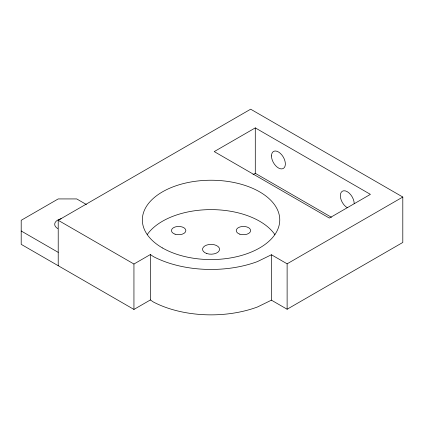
<?xml version="1.0" encoding="UTF-8"?>
<svg xmlns="http://www.w3.org/2000/svg" width="424" height="424" viewBox="0 0 424 424"><rect width="100%" height="100%" fill="white"/><g stroke="black" fill="none" stroke-linecap="round" stroke-linejoin="round"><path stroke-width="0.64" d="M58.215 220.3L250.658 109.196L402.8 197.033L402.8 242.448L287.122 309.234L271.418 300.171L257.495 306.976A85.812 49.544 0 0 1 153.371 301.999L150.372 299.954L150.372 254.538L133.942 264.025L58.215 220.3L58.215 265.716M255.285 127.894L214.231 151.601L329.353 218.069L370.412 194.362L255.285 127.894L255.285 173.31L331.462 217.289M253.006 174.63L255.285 173.31M86.406 204.522L76.728 198.93L58.215 198.93L21.2 220.305L21.2 244.346L133.942 309.435L150.372 299.954M150.372 254.538L153.371 256.584A85.812 49.544 0 0 0 257.495 261.566L271.418 254.755L287.122 263.818L402.8 197.033M21.2 230.99L58.215 252.359M287.122 263.818L287.122 309.234M271.418 254.755L271.418 300.171M133.942 264.025L133.942 309.435M147.197 234.647A68.709 39.67 0 0 1 211.051 209.62A68.709 39.67 0 0 1 274.911 234.647M347.272 207.718A9.816 5.666 60 0 1 340.334 195.697A9.816 5.666 60 0 1 347.272 191.69A9.816 5.666 60 0 1 354.215 203.711M57.754 228.584A10.468 6.047 0 0 1 61.151 218.726M162.466 247.95A68.709 39.67 0 0 0 277.418 230.168A68.709 39.67 0 0 0 193.27 181.583A68.709 39.67 0 0 0 162.466 247.95M271.482 155.947A9.816 5.666 60 0 0 281.891 168.9A9.816 5.666 60 0 0 281.891 155.02A9.816 5.666 60 0 0 271.482 155.947M175.064 234.186A7.197 4.155 0 0 0 185.86 230.587A7.197 4.155 0 0 0 175.064 226.988A7.197 4.155 0 0 0 175.064 234.186M239.841 234.186A7.197 4.155 0 0 0 250.637 230.587A7.197 4.155 0 0 0 239.841 226.988A7.197 4.155 0 0 0 239.841 234.186M206.795 253.541A8.507 4.913 0 0 0 219.558 249.286A8.507 4.913 0 0 0 206.795 245.035A8.507 4.913 0 0 0 206.795 253.541"/></g></svg>
